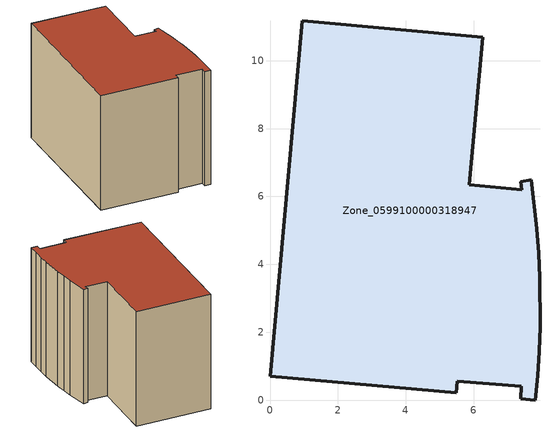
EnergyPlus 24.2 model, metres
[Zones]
Zone_0599100000318947
 floor ground (C_G): 7.96,2.16 7.93,1.44 7.89,0.72 7.82,0 7.4,0.04 7.4,0.4 5.53,0.56 5.49,0.21 0,0.7 0.95,11.17 6.27,10.7 5.87,6.34 7.42,6.2 7.39,6.44 7.7,6.49 7.87,5.05 7.92,4.33 7.95,3.61 z0
 wall outside (C_F): 7.93,1.44 7.96,2.16 7.95,3.61 7.92,4.33 7.87,5.05 7.7,6.49 7.39,6.44 7.42,6.2 5.87,6.34 6.27,10.7 0.95,11.17 0,0.7 5.49,0.21 5.53,0.56 7.4,0.4 7.4,0.04 7.82,0 7.89,0.72 7.93,1.44 z0:8.47
 roof outside (C_R): 7.4,0.04 7.82,0 7.89,0.72 7.93,1.44 7.96,2.16 7.95,3.61 7.92,4.33 7.87,5.05 7.7,6.49 7.39,6.44 7.42,6.2 5.87,6.34 6.27,10.7 0.95,11.17 0,0.7 5.49,0.21 5.53,0.56 7.4,0.4 z8.47
[BUILDING]
Pand.0599100000318947: North Axis=0; Terrain=City; Loads Convergence Tolerance Value=0.04; Temperature Convergence Tolerance Value=0.4; Solar Distribution=FullExterior; Maximum Number of Warmup Days=25; Minimum Number of Warmup Days=1
[Site:Location]
Rotterdam.The.Hague.AP_ZH_NLD Design_Conditions: Latitude=51.96; Longitude=4.45; Time Zone=1; Elevation=-4.5
[SITE:GROUNDTEMPERATURE:BUILDINGSURFACE]
18, 18, 18, 18, 18, 18, 18, 18, 18, 18, 18, 18
[MATERIAL] Thermal Absorptance=0.9; Solar Absorptance=0.7; Visible Absorptance=0.7
Name | Roughness | Thickness | Conductivity | Density | Specific Heat
G.TC.1992-2005 | MediumSmooth | 0.15 | 0.06 | 540 | 1210
F.TC.1992-2005 | Rough | 0.3 | 0.12 | 1920 | 840
R.TC.1992-2005 | MediumRough | 0.2 | 0.08 | 1500 | 1000
[CONSTRUCTION]
C_G: G.TC.1992-2005
C_F: F.TC.1992-2005
C_R: R.TC.1992-2005
[ZONE]
Zone_0599100000318947: Type=1; Multiplier=1; Ceiling Height=Autocalculate; Volume=Autocalculate; Floor Area=autocalculate; Part of Total Floor Area=Yes
[ZONEINFILTRATION:DESIGNFLOWRATE]
Infil_Zone_0599100000318947: Zone or ZoneList or Space or SpaceList=Zone_0599100000318947; Schedule=AlwaysOn; Design Flow Rate Calculation Method=Flow/Area; Flow Rate per Floor Area=0.0015; Constant Term Coefficient=1; Temperature Term Coefficient=0; Velocity Term Coefficient=0; Velocity Squared Term Coefficient=0
[HVACTEMPLATE:ZONE:IDEALLOADSAIRSYSTEM]
Zone_0599100000318947: Maximum Heating Supply Air Temperature=50; Minimum Cooling Supply Air Temperature=13; Maximum Heating Supply Air Humidity Ratio=0.0156; Minimum Cooling Supply Air Humidity Ratio=0.0077; Heating Limit=NoLimit; Cooling Limit=NoLimit; Dehumidification Control Type=ConstantSensibleHeatRatio; Cooling Sensible Heat Ratio=0.7; Dehumidification Setpoint=60; Humidification Control Type=None; Humidification Setpoint=30; Outdoor Air Method=None; Outdoor Air Flow Rate per Person=0.00944; Outdoor Air Flow Rate per Zone Floor Area=0; Outdoor Air Flow Rate per Zone=0; Demand Controlled Ventilation Type=None; Outdoor Air Economizer Type=NoEconomizer; Heat Recovery Type=None; Sensible Heat Recovery Effectiveness=0.7; Latent Heat Recovery Effectiveness=0.65
[ZONECONTROL:THERMOSTAT]
ThermostatControl_Zone_0599100000318947: Zone or ZoneList=Zone_0599100000318947; Control Type Schedule=DualSetpointControlType; Control 1=Thermostat_Zone_0599100000318947; Temperature Difference Between Cutout And Setpoint=0
[THERMOSTATSETPOINT:DUALSETPOINT]
Thermostat_Zone_0599100000318947: Heating Setpoint Temperature Schedule=HeatingSetpoint_Zone_0599100000318947; Cooling Setpoint Temperature Schedule=CoolingSetpoint_Zone_0599100000318947
[SCHEDULE:COMPACT]
HeatingSetpoint_Zone_0599100000318947: Through: 12/31, For: AllDays, Until: 24:00, 21
CoolingSetpoint_Zone_0599100000318947: Through: 12/31, For: AllDays, Until: 24:00, 24
DualSetpointControlType: Through: 12/31, For: AllDays, Until: 24:00, 4
AlwaysOn: Through: 12/31, For: AllDays, Until: 24:00, 1
